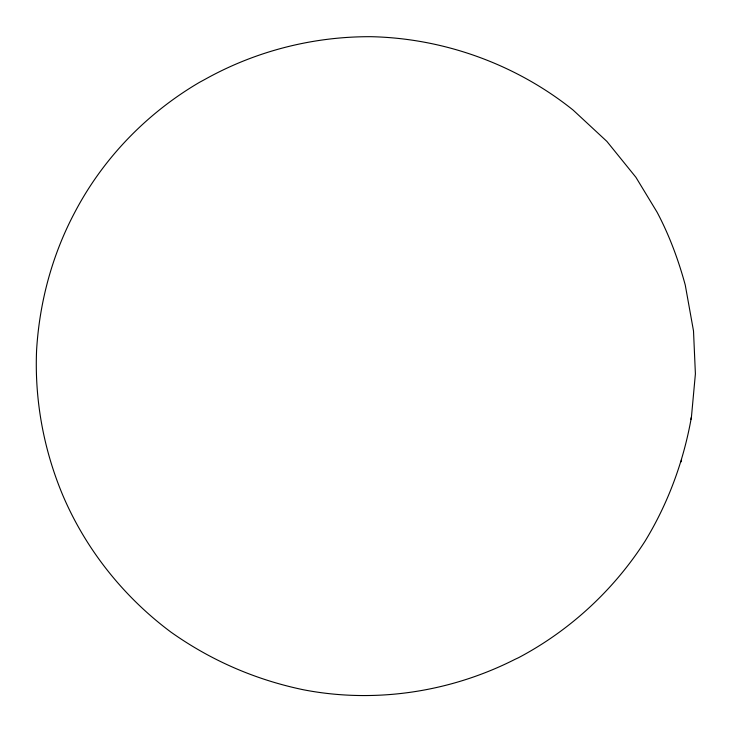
<?xml version="1.0" encoding="UTF-8"?>
<svg xmlns="http://www.w3.org/2000/svg" width="732" height="732" viewBox="0 0 732 732"><rect width="100%" height="100%" fill="white"/><g stroke="black" fill="none" stroke-linecap="round" stroke-linejoin="round"><path stroke-width="1.1" d="M691.429 417.066L695.4 373.851L693.506 330.928L685.262 285.059C678.427 259.924 669.286 235.201 657.071 212.179L635.916 177.3L606.874 141.395L573.11 110.065C516.014 64.343 444.178 38.293 371.051 36.692C313.04 36.417 255.431 51.121 204.795 79.468L199.479 82.341C146.876 113.167 103.075 158.304 74.774 212.371C52.201 254.828 39.519 302.051 36.6 349.997C34.459 399.562 43.554 449.329 62.705 495.042C85.781 549.393 123.617 596.836 170.922 632.1C210.981 660.484 255.367 679.735 303.359 689.754C374.903 703.635 450.198 692.243 515.081 659.303L518.531 657.702C569.926 630.499 613.691 590.083 645.075 541.149C668.27 503.085 683.715 460.922 691.429 417.066L690.944 419.326M681.144 461.819L681.583 459.723"/></g></svg>
